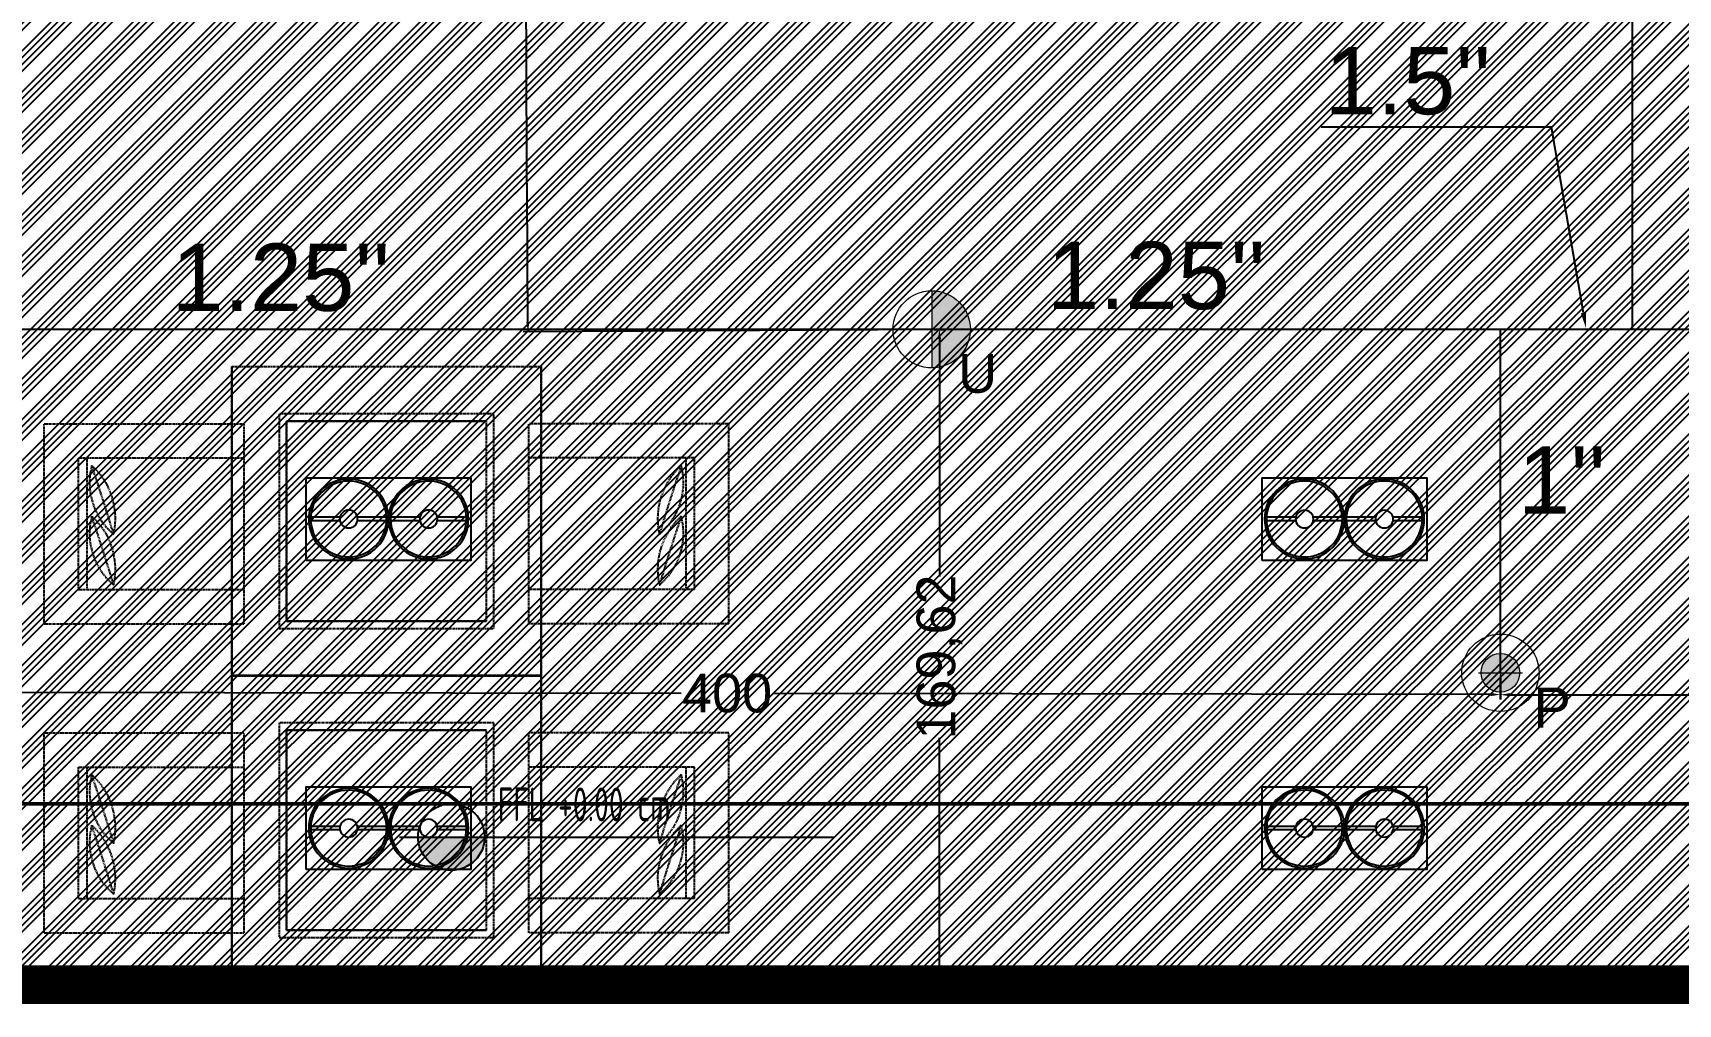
# Model space of a CAD drawing. Extents: x -2975 to 7327, y -1166 to 1029.
# Drawn here: x 145 to 570.5, y -1122.8 to -871.4 of the extents above; entities that cross this region are included whole.
import ezdxf
from ezdxf import colors
from ezdxf.entities.mleader import LeaderData, LeaderLine
from ezdxf.math import Vec2, Vec3

# ---------------------------------------------------------------- set-up
doc = ezdxf.new("R2010")
doc.units = 0
doc.set_wipeout_variables(frame=1)
doc.header["$PDMODE"] = 34
doc.linetypes.add('XR-Mince$0$Anchor Stor (Ground Floor Plan ) Xref$2$Retail Building ( Ground Floor ) Xref$0$HIDDEN', pattern=[0.375, 0.25, -0.125])
doc.linetypes.add('XR-Mince$0$LOWER LEVEL GROUND FLOOR$0$DASHDOT', pattern=[25.4, 12.7, -6.35, 0, -6.35])
doc.layers.add('13032-XFF-L02$0$F-SPRN-STAN', color=245, linetype='Continuous', lineweight=50)
doc.layers.add('E-L-TEXT', color=7, linetype='Continuous', lineweight=13)
for name, color, linetype in [('E-TEXT-LIGHTING', 7, 'Continuous'), ('fire fighting', 1, 'Continuous'), ('M-FIRE FIGHTING-1.5 INCH', 1, 'Continuous'), ('M-FIRE FIGHTING-2 INCH', 1, 'Continuous'), ('XR-Mince$0$A-SYMB-LEVL', 8, 'Continuous'), ('XR-Mince$0$ceiling', 149, 'Continuous'), ('XR-Mince$0$fur dashed', 15, 'XR-Mince$0$Anchor Stor (Ground Floor Plan ) Xref$2$Retail Building ( Ground Floor ) Xref$0$HIDDEN'), ('XR-Mince$0$lease line', 8, 'Continuous'), ('XR-Mince$0$lighting unit', 4, 'Continuous'), ('XR-Mince$0$TEXT', 8, 'Continuous')]:
    doc.layers.add(name, color=color, linetype=linetype)
doc.styles.get("Standard").update_dxf_attribs({"font": 'arial.ttf'})
doc.styles.add('XR-Mince$0$T25-50', font='architxt.shx', dxfattribs={"width": 0.75, "height": 12.5})
doc.dimstyles.new('ISO-25', dxfattribs={"dimtxt": 10, "dimasz": 2.5, "dimexe": 1.25, "dimexo": 0.625, "dimtad": 0, "dimtxsty": 'Standard', "dimcen": 2.5, "dimadec": 0, "dimazin": 0, "dimtfac": 1, "dimtix": 1, "dimtmove": 0, "dimatfit": 3, "dimfxl": 1, "dimarcsym": 0})

# ---------------------------------------------------------------- blocks, each defined once
blk = doc.blocks.new('XR-Mince$0$fur')
at = {"layer": 'XR-Mince$0$fur dashed', "extrusion": (4.015e-13, -6.47408e-06, 1)}
for p, q in [((-13373.29, -22129.2, 0), (-13373.29, -22049.2, 0)), ((-13373.29, -22049.2, 0), (-13373.29, -22129.2, 0)), ((-13373.29, -22129.2, 0), (-13373.29, -22049.2, 0)), ((-13373.29, -22129.2, 0), (-13373.29, -22049.2, 0)), ((-13373.29, -22049.2, 0), (-13373.29, -22129.2, 0)), ((-13373.29, -22129.2, 0), (-13373.29, -22049.2, 0)), ((-13373.29, -22049.21), (-13373.29, -22129.21, 0)), ((-13373.29, -22049.21), (-13373.29, -22129.21, 0)), ((-13373.29, -22129.21, 0), (-13373.29, -22049.21)), ((-13373.29, -22049.21), (-13373.29, -22129.21, 0)), ((-13373.29, -22049.21), (-13373.29, -22129.21, 0)), ((-13373.29, -22129.21, 0), (-13373.29, -22049.21)), ((-13293.29, -22049.2, 0), (-13293.29, -22129.2, 0)), ((-13293.29, -22129.2, 0), (-13293.29, -22049.2, 0)), ((-13293.29, -22049.2, 0), (-13293.29, -22129.2, 0)), ((-13293.29, -22129.2, 0), (-13293.29, -22049.2, 0)), ((-13293.29, -22049.21), (-13293.29, -22129.21, 0)), ((-13293.29, -22049.21), (-13293.29, -22129.21, 0)), ((-13293.29, -22129.21, 0), (-13293.29, -22049.21)), ((-13293.29, -22049.21), (-13293.29, -22129.21, 0)), ((-13293.29, -22049.21), (-13293.29, -22129.21, 0)), ((-13293.29, -22129.21, 0), (-13293.29, -22049.21)), ((-13359.17, -22063.32, 0), (-13307.41, -22063.32, 0)), ((-13359.17, -22115.08, 0), (-13359.17, -22063.32, 0)), ((-13359.17, -22063.32, 0), (-13307.41, -22063.32, 0)), ((-13359.17, -22115.08, 0), (-13359.17, -22063.32, 0)), ((-13307.41, -22115.08, 0), (-13307.41, -22063.32, 0)), ((-13307.41, -22115.08, 0), (-13307.41, -22063.32, 0)), ((-13307.41, -22115.08, 0), (-13359.17, -22115.08, 0)), ((-13307.41, -22115.08, 0), (-13359.17, -22115.08, 0)), ((-13293.29, -22129.2, 0), (-13373.29, -22129.2, 0)), ((-13373.29, -22209.2, 0), (-13373.29, -22129.2, 0)), ((-13373.29, -22129.2, 0), (-13373.29, -22209.2, 0)), ((-13373.29, -22209.2, 0), (-13373.29, -22129.2, 0)), ((-13293.29, -22129.2, 0), (-13373.29, -22129.2, 0)), ((-13373.29, -22209.2, 0), (-13373.29, -22129.2, 0)), ((-13373.29, -22129.2, 0), (-13373.29, -22209.2, 0)), ((-13373.29, -22209.2, 0), (-13373.29, -22129.2, 0)), ((-13373.29, -22129.21), (-13373.29, -22209.21, 0)), ((-13373.29, -22129.21), (-13373.29, -22209.21, 0)), ((-13373.29, -22209.21, 0), (-13373.29, -22129.21)), ((-13373.29, -22129.21), (-13373.29, -22209.21, 0)), ((-13373.29, -22129.21), (-13373.29, -22209.21, 0)), ((-13373.29, -22209.21, 0), (-13373.29, -22129.21)), ((-13293.29, -22129.2, 0), (-13293.29, -22209.2, 0)), ((-13293.29, -22209.2, 0), (-13293.29, -22129.2, 0)), ((-13293.29, -22129.2, 0), (-13293.29, -22209.2, 0)), ((-13293.29, -22209.2, 0), (-13293.29, -22129.2, 0)), ((-13293.29, -22129.21), (-13293.29, -22209.21, 0)), ((-13293.29, -22129.21), (-13293.29, -22209.21, 0)), ((-13293.29, -22209.21, 0), (-13293.29, -22129.21)), ((-13293.29, -22129.21), (-13293.29, -22209.21, 0)), ((-13293.29, -22129.21), (-13293.29, -22209.21, 0)), ((-13293.29, -22209.21, 0), (-13293.29, -22129.21)), ((-13359.17, -22143.32, 0), (-13307.41, -22143.32, 0)), ((-13359.17, -22195.08, 0), (-13359.17, -22143.32, 0)), ((-13359.17, -22143.32, 0), (-13307.41, -22143.32, 0)), ((-13359.17, -22195.08, 0), (-13359.17, -22143.32, 0)), ((-13307.41, -22195.08, 0), (-13307.41, -22143.32, 0)), ((-13307.41, -22195.08, 0), (-13307.41, -22143.32, 0)), ((-13307.41, -22195.08, 0), (-13359.17, -22195.08, 0)), ((-13307.41, -22195.08, 0), (-13359.17, -22195.08, 0)), ((-13293.29, -22209.2, 0), (-13373.29, -22209.2, 0)), ((-13293.29, -22209.2, 0), (-13373.29, -22209.2, 0))]:
    blk.add_line(p, q, dxfattribs=at)
at = {"layer": 'XR-Mince$0$fur dashed'}
for p, q in [((-13373.29, -22049.21), (-13293.29, -22049.2)), ((-13305.53, -22061.43, 0), (-13361.06, -22061.43, 0)), ((-13361.06, -22061.43, 0), (-13361.06, -22116.96, 0)), ((-13307.41, -22063.32, 0), (-13359.17, -22063.32, 0)), ((-13359.17, -22063.32, 0), (-13359.17, -22115.08, 0)), ((-13307.41, -22115.08, 0), (-13307.41, -22063.32, 0)), ((-13305.53, -22116.96, 0), (-13305.53, -22061.43, 0)), ((-13361.06, -22116.96, 0), (-13305.53, -22116.96, 0)), ((-13359.17, -22115.08, 0), (-13307.41, -22115.08, 0)), ((-13373.29, -22129.21), (-13293.29, -22129.2)), ((-13305.53, -22141.43, 0), (-13361.06, -22141.43, 0)), ((-13361.06, -22141.43, 0), (-13361.06, -22196.96, 0)), ((-13307.41, -22143.32, 0), (-13359.17, -22143.32, 0)), ((-13359.17, -22143.32, 0), (-13359.17, -22195.08, 0)), ((-13307.41, -22195.08, 0), (-13307.41, -22143.32, 0)), ((-13305.53, -22196.96, 0), (-13305.53, -22141.43, 0)), ((-13359.17, -22195.08, 0), (-13307.41, -22195.08, 0)), ((-13361.06, -22196.96, 0), (-13305.53, -22196.96, 0))]:
    blk.add_line(p, q, dxfattribs=at)
at = {"layer": 'XR-Mince$0$fur dashed', "extrusion": (6.47408e-06, -1.58569e-21, 1)}
for p, q in [((-13373.29, -22129.21), (-13373.29, -22049.21)), ((-13373.29, -22129.21), (-13373.29, -22049.21)), ((-13293.29, -22049.21, 0), (-13293.29, -22129.21, 0)), ((-13293.29, -22049.21, 0), (-13293.29, -22129.21, 0)), ((-13296.49, -22115.76, 0), (-13296.49, -22064, 0)), ((-13244.72, -22064, 0), (-13296.49, -22064, 0)), ((-13296.49, -22115.76, 0), (-13296.49, -22064, 0)), ((-13244.72, -22064, 0), (-13296.49, -22064, 0)), ((-13244.72, -22115.76, 0), (-13244.72, -22064, 0)), ((-13244.72, -22115.76, 0), (-13244.72, -22064, 0)), ((-13253.6, -22072.87, 0), (-13296.49, -22072.87, 0)), ((-13253.6, -22072.87, 0), (-13296.49, -22072.87, 0)), ((-13255.82, -22106.89, 0), (-13255.82, -22072.87, 0)), ((-13255.82, -22106.89, 0), (-13255.82, -22072.87, 0)), ((-13253.6, -22106.89, 0), (-13253.6, -22072.87, 0)), ((-13253.6, -22106.89, 0), (-13253.6, -22072.87, 0)), ((-13253.6, -22106.89, 0), (-13296.49, -22106.89, 0)), ((-13253.6, -22106.89, 0), (-13296.49, -22106.89, 0)), ((-13244.72, -22115.76, 0), (-13296.49, -22115.76, 0)), ((-13244.72, -22115.76, 0), (-13296.49, -22115.76, 0)), ((-13373.29, -22129.21), (-13293.29, -22129.21, 0)), ((-13293.29, -22129.21, 0), (-13373.29, -22129.21)), ((-13373.29, -22209.21), (-13373.29, -22129.21)), ((-13373.29, -22129.21), (-13293.29, -22129.21, 0)), ((-13293.29, -22129.21, 0), (-13373.29, -22129.21)), ((-13373.29, -22209.21), (-13373.29, -22129.21)), ((-13373.28, -22129.2, 0), (-13293.28, -22129.2, 0)), ((-13293.28, -22129.2, 0), (-13373.28, -22129.2, 0)), ((-13373.28, -22129.2, 0), (-13293.28, -22129.2, 0)), ((-13293.28, -22129.2, 0), (-13373.28, -22129.2, 0)), ((-13373.27, -22129.2, 0), (-13293.27, -22129.2, 0)), ((-13373.27, -22129.2, 0), (-13293.27, -22129.2, 0)), ((-13293.27, -22129.2, 0), (-13373.27, -22129.2, 0)), ((-13373.27, -22129.2, 0), (-13293.27, -22129.2, 0)), ((-13373.27, -22129.2, 0), (-13293.27, -22129.2, 0)), ((-13293.27, -22129.2, 0), (-13373.27, -22129.2, 0)), ((-13293.29, -22129.21, 0), (-13293.29, -22209.21, 0)), ((-13293.29, -22129.21, 0), (-13293.29, -22209.21, 0)), ((-13296.49, -22195.76, 0), (-13296.49, -22144, 0)), ((-13244.72, -22144, 0), (-13296.49, -22144, 0)), ((-13296.49, -22195.76, 0), (-13296.49, -22144, 0)), ((-13244.72, -22144, 0), (-13296.49, -22144, 0)), ((-13244.72, -22195.76, 0), (-13244.72, -22144, 0)), ((-13244.72, -22195.76, 0), (-13244.72, -22144, 0)), ((-13253.6, -22152.87, 0), (-13296.49, -22152.87, 0)), ((-13253.6, -22152.87, 0), (-13296.49, -22152.87, 0)), ((-13255.82, -22186.89, 0), (-13255.82, -22152.87, 0)), ((-13255.82, -22186.89, 0), (-13255.82, -22152.87, 0)), ((-13253.6, -22186.89, 0), (-13253.6, -22152.87, 0)), ((-13253.6, -22186.89, 0), (-13253.6, -22152.87, 0)), ((-13253.6, -22186.89, 0), (-13296.49, -22186.89, 0)), ((-13253.6, -22186.89, 0), (-13296.49, -22186.89, 0)), ((-13244.72, -22195.76, 0), (-13296.49, -22195.76, 0)), ((-13244.72, -22195.76, 0), (-13296.49, -22195.76, 0)), ((-13373.29, -22209.21), (-13293.29, -22209.21, 0)), ((-13293.29, -22209.21, 0), (-13373.29, -22209.21)), ((-13373.29, -22209.21), (-13293.29, -22209.21, 0)), ((-13293.29, -22209.21, 0), (-13373.29, -22209.21)), ((-13373.28, -22209.2, 0), (-13293.28, -22209.2, 0)), ((-13293.28, -22209.2, 0), (-13373.28, -22209.2, 0)), ((-13373.28, -22209.2, 0), (-13293.28, -22209.2, 0)), ((-13293.28, -22209.2, 0), (-13373.28, -22209.2, 0)), ((-13373.27, -22209.2, 0), (-13293.27, -22209.2, 0)), ((-13373.27, -22209.2, 0), (-13293.27, -22209.2, 0)), ((-13293.27, -22209.2, 0), (-13373.27, -22209.2, 0)), ((-13373.27, -22209.2, 0), (-13293.27, -22209.2, 0)), ((-13373.27, -22209.2, 0), (-13293.27, -22209.2, 0)), ((-13293.27, -22209.2, 0), (-13373.27, -22209.2, 0))]:
    blk.add_line(p, q, dxfattribs=at)
at = {"layer": 'XR-Mince$0$fur dashed', "extrusion": (-6.47408e-06, -7.92846e-22, 1)}
for p, q in [((-13421.86, -22064, 0), (-13370.09, -22064, 0)), ((-13421.86, -22115.76, 0), (-13421.86, -22064, 0)), ((-13421.86, -22064, 0), (-13370.09, -22064, 0)), ((-13421.86, -22115.76, 0), (-13421.86, -22064, 0)), ((-13370.09, -22115.76, 0), (-13370.09, -22064, 0)), ((-13370.09, -22115.76, 0), (-13370.09, -22064, 0)), ((-13412.98, -22106.89, 0), (-13412.98, -22072.87, 0)), ((-13412.98, -22072.87, 0), (-13370.09, -22072.87, 0)), ((-13412.98, -22106.89, 0), (-13412.98, -22072.87, 0)), ((-13412.98, -22072.87, 0), (-13370.09, -22072.87, 0)), ((-13410.76, -22106.89, 0), (-13410.76, -22072.87, 0)), ((-13410.76, -22106.89, 0), (-13410.76, -22072.87, 0)), ((-13412.98, -22106.89, 0), (-13370.09, -22106.89, 0)), ((-13412.98, -22106.89, 0), (-13370.09, -22106.89, 0)), ((-13421.86, -22115.76, 0), (-13370.09, -22115.76, 0)), ((-13421.86, -22115.76, 0), (-13370.09, -22115.76, 0)), ((-13421.86, -22144, 0), (-13370.09, -22144, 0)), ((-13421.86, -22195.76, 0), (-13421.86, -22144, 0)), ((-13421.86, -22144, 0), (-13370.09, -22144, 0)), ((-13421.86, -22195.76, 0), (-13421.86, -22144, 0)), ((-13370.09, -22195.76, 0), (-13370.09, -22144, 0)), ((-13370.09, -22195.76, 0), (-13370.09, -22144, 0)), ((-13412.98, -22186.89, 0), (-13412.98, -22152.87, 0)), ((-13412.98, -22152.87, 0), (-13370.09, -22152.87, 0)), ((-13412.98, -22186.89, 0), (-13412.98, -22152.87, 0)), ((-13412.98, -22152.87, 0), (-13370.09, -22152.87, 0)), ((-13410.76, -22186.89, 0), (-13410.76, -22152.87, 0)), ((-13410.76, -22186.89, 0), (-13410.76, -22152.87, 0)), ((-13412.98, -22186.89, 0), (-13370.09, -22186.89, 0)), ((-13412.98, -22186.89, 0), (-13370.09, -22186.89, 0)), ((-13421.86, -22195.76, 0), (-13370.09, -22195.76, 0)), ((-13421.86, -22195.76, 0), (-13370.09, -22195.76, 0))]:
    blk.add_line(p, q, dxfattribs=at)
at = {"layer": 'XR-Mince$0$fur dashed'}
for points in [[(-13373.29, -22049.21), (-13293.29, -22049.2)], [(-13373.29, -22129.21), (-13293.29, -22129.2)]]:
    blk.add_lwpolyline(points, dxfattribs=at)
at = {"layer": 'XR-Mince$0$fur dashed', "elevation": 0}
for points in [[(-13305.53, -22116.96), (-13305.53, -22061.43), (-13361.06, -22061.43), (-13361.06, -22116.96)], [(-13307.41, -22115.08), (-13307.41, -22063.32), (-13359.17, -22063.32), (-13359.17, -22115.08)], [(-13305.53, -22196.96), (-13305.53, -22141.43), (-13361.06, -22141.43), (-13361.06, -22196.96)], [(-13307.41, -22195.08), (-13307.41, -22143.32), (-13359.17, -22143.32), (-13359.17, -22195.08)]]:
    blk.add_lwpolyline(points, close=True, dxfattribs=at)
at = {"layer": 'XR-Mince$0$fur dashed', "extrusion": (-6.47408e-06, -7.92846e-22, 1)}
for centre, radius, start, end in [((-13392.71, -22079.27, 0.09), 17.39, 165.1858, 230.1289), ((-13392.71, -22079.27, 0.09), 17.39, 165.1858, 230.1289), ((-13421.89, -22088.56, 0.09), 18.48, 347.3045, 48.0103), ((-13907.41, -22243.11, 0.09), 525.55, 16.6393, 18.6755), ((-13421.89, -22088.56, 0.09), 18.48, 347.3045, 48.0103), ((-13907.41, -22243.11, 0.09), 525.55, 16.6393, 18.6755), ((-13392.71, -22092.39, 0.09), 17.39, 165.1858, 230.1289), ((-13392.71, -22092.39, 0.09), 17.39, 165.1858, 230.1289), ((-13421.89, -22101.67, 0.09), 18.48, 347.3045, 48.0103), ((-13907.41, -22256.22, 0.09), 525.55, 16.6393, 18.6755), ((-13421.89, -22101.67, 0.09), 18.48, 347.3045, 48.0103), ((-13907.41, -22256.22, 0.09), 525.55, 16.6393, 18.6755), ((-13392.71, -22159.27, 0.09), 17.39, 165.1858, 230.1289), ((-13392.71, -22159.27, 0.09), 17.39, 165.1858, 230.1289), ((-13421.89, -22168.56, 0.09), 18.48, 347.3045, 48.0103), ((-13907.41, -22323.11, 0.09), 525.55, 16.6393, 18.6755), ((-13421.89, -22168.56, 0.09), 18.48, 347.3045, 48.0103), ((-13907.41, -22323.11, 0.09), 525.55, 16.6393, 18.6755), ((-13392.71, -22172.39, 0.09), 17.39, 165.1858, 230.1289), ((-13392.71, -22172.39, 0.09), 17.39, 165.1858, 230.1289), ((-13421.89, -22181.67, 0.09), 18.48, 347.3045, 48.0103), ((-13907.41, -22336.22, 0.09), 525.55, 16.6393, 18.6755), ((-13421.89, -22181.67, 0.09), 18.48, 347.3045, 48.0103), ((-13907.41, -22336.22, 0.09), 525.55, 16.6393, 18.6755)]:
    blk.add_arc(centre, radius, start, end, dxfattribs=at)
at = {"layer": 'XR-Mince$0$fur dashed', "extrusion": (6.47408e-06, -1.58569e-21, 1)}
for centre, radius, start, end in [((-13244.69, -22088.56, -0.09), 18.48, 131.9897, 192.6955), ((-13244.69, -22088.56, -0.09), 18.48, 131.9897, 192.6955), ((-13273.87, -22079.27, -0.09), 17.39, 309.8711, 14.8142), ((-12759.17, -22243.11, -0.09), 525.55, 161.3245, 163.3607), ((-13273.87, -22079.27, -0.09), 17.39, 309.8711, 14.8142), ((-12759.17, -22243.11, -0.09), 525.55, 161.3245, 163.3607), ((-13244.69, -22101.67, -0.09), 18.48, 131.9897, 192.6955), ((-13244.69, -22101.67, -0.09), 18.48, 131.9897, 192.6955), ((-13273.87, -22092.39, -0.09), 17.39, 309.8711, 14.8142), ((-12759.17, -22256.22, -0.09), 525.55, 161.3245, 163.3607), ((-13273.87, -22092.39, -0.09), 17.39, 309.8711, 14.8142), ((-12759.17, -22256.22, -0.09), 525.55, 161.3245, 163.3607), ((-13244.69, -22168.56, -0.09), 18.48, 131.9897, 192.6955), ((-13244.69, -22168.56, -0.09), 18.48, 131.9897, 192.6955), ((-13273.87, -22159.27, -0.09), 17.39, 309.8711, 14.8142), ((-12759.17, -22323.11, -0.09), 525.55, 161.3245, 163.3607), ((-13273.87, -22159.27, -0.09), 17.39, 309.8711, 14.8142), ((-12759.17, -22323.11, -0.09), 525.55, 161.3245, 163.3607), ((-13244.69, -22181.67, -0.09), 18.48, 131.9897, 192.6955), ((-13244.69, -22181.67, -0.09), 18.48, 131.9897, 192.6955), ((-13273.87, -22172.39, -0.09), 17.39, 309.8711, 14.8142), ((-12759.17, -22336.22, -0.09), 525.55, 161.3245, 163.3607), ((-13273.87, -22172.39, -0.09), 17.39, 309.8711, 14.8142), ((-12759.17, -22336.22, -0.09), 525.55, 161.3245, 163.3607)]:
    blk.add_arc(centre, radius, start, end, dxfattribs=at)
blk = doc.blocks.new('XR-Mince$0$light schedule$0$LEGEND$0$minigrid in trimless 2')
at = {"layer": 'XR-Mince$0$lighting unit'}
for p, q in [((-0.23, 9.77), (-0.23, 6.11)), ((0.27, 6.1), (0.27, 9.77)), ((-0.23, 3.93), (-0.23, 0.25)), ((0.27, 0.25), (0.27, 3.93)), ((-0.23, -0.27), (-0.23, -3.93)), ((0.27, -3.93), (0.27, -0.27)), ((-0.23, -6.11), (-0.23, -9.79)), ((0.27, -9.79), (0.27, -6.1))]:
    blk.add_line(p, q, dxfattribs=at)
blk.add_lwpolyline([(-5.2, -10.35), (5.2, -10.35), (5.2, 10.35), (-5.2, 10.35)], close=True, dxfattribs=at)
for centre, radius in [((0, 5.02), 5.02), ((0.01, 5.01), 4.77), ((0, 5.02), 1.12), ((0, -5.02), 5.02), ((0.01, -5.03), 4.77), ((0, -5.02), 1.12)]:
    blk.add_circle(centre, radius, dxfattribs=at)
blk = doc.blocks.new('XR-Mince$0$lighting')
at = {"layer": 'XR-Mince$0$ceiling', "color": 200, "xscale": -2.058, "yscale": 2.058, "zscale": 2.058, "rotation": 270}
for p in [(-3332.74, -22088.67, 0), (-3085.53, -22088.68, 0), (-3332.74, -22168.67, 0), (-3085.51, -22168.67, 0)]:
    blk.add_blockref('XR-Mince$0$light schedule$0$LEGEND$0$minigrid in trimless 2', p, dxfattribs=at)
blk = doc.blocks.new('XR-Mince$0$ceiling')
at = {"linetype": 'Continuous'}
blk.add_wipeout([(-8295.32, -16959.21), (-7923.22, -16959.21), (-7918.14, -17009.21), (-8300.4, -17009.21)], dxfattribs=at).dxf.layer = 'XR-Mince$0$ceiling'
at = {"layer": 'XR-Mince$0$ceiling', "linetype": 'Continuous'}
h = blk.add_hatch(dxfattribs=at)
h.set_pattern_fill('ANSI34', color=256, scale=10)
h.set_pattern_definition([(45, (0, 0), (-5.303301, 5.303301), []), (45, (1.768, 0), (-5.303301, 5.303301), []), (45, (3.5355, 0), (-5.303301, 5.303301), []), (45, (5.303, 0), (-5.303301, 5.303301), [])])
h.paths.add_polyline_path([(-7433.02, -17009.21), (-7433.02, -17209.21), (-8653.51, -17209.21), (-8653.51, -16463.71), (-8494.7, -16463.71), (-8494.7, -16738.71), (-8524.7, -16738.71), (-8524.7, -16918.71), (-8494.7, -16918.71), (-8494.7, -16959.21), (-7433.02, -16959.21)])
blk.add_lwpolyline([(-7433.02, -17009.21), (-7433.02, -17209.21), (-8653.51, -17209.21), (-8653.51, -16463.71), (-8494.7, -16463.71), (-8494.7, -16738.71), (-8524.7, -16738.71), (-8524.7, -16918.71), (-8494.7, -16918.71), (-8494.7, -16959.21), (-7433.02, -16959.21)], close=True, dxfattribs=at)
blk = doc.blocks.new('XR-Mince')
at = {"layer": 'XR-Mince$0$A-SYMB-LEVL', "ltscale": 100}
h = blk.add_hatch(color=256, dxfattribs=at)
h.dxf.hatch_style = 1
h.set_gradient(color1=(0, 0, 255), color2=(132, 132, 132), tint=1, name='CURVED')
h.paths.add_polyline_path([(253.21, -1079.55), (244.6, -1079.55, 0.414214), (253.21, -1088.16)])
h.paths.add_polyline_path([(261.82, -1079.55), (253.21, -1079.55), (253.21, -1088.16, 0.414214)])
blk.add_line((239.79, -1079.55), (352.08, -1079.55), dxfattribs=at)
blk.add_circle((253.21, -1079.55), 8.61, dxfattribs=at)
at = {"layer": 'XR-Mince$0$lease line', "linetype": 'XR-Mince$0$LOWER LEVEL GROUND FLOOR$0$DASHDOT', "ltscale": 0.5, "const_width": 10}
blk.add_lwpolyline([(-83.78, -1117.79), (-83.78, -352.29), (-74.97, -352.29), (-74.97, 937.71), (846.03, 937.71), (846.53, 894.31), (1185.03, 894.72), (1185.03, -1117.79), (-83.78, -1117.79)], dxfattribs=at)
at = {"layer": 'XR-Mince$0$fur dashed', "linetype": 'Continuous'}
blk.add_blockref('XR-Mince$0$fur', (13569.73, 21091.42), dxfattribs=at)
at = {"layer": 'XR-Mince$0$lighting unit', "linetype": 'Continuous'}
blk.add_blockref('XR-Mince$0$lighting', (3569.73, 21091.42), dxfattribs=at)
at = {"layer": 'XR-Mince$0$TEXT', "ltscale": 100, "style": 'XR-Mince$0$T25-50', "width": 0.75}
blk.add_text('FFL +0.00 cm ', height=8.75, dxfattribs=at).set_placement((265.22, -1075.48))
at = {"layer": 'XR-Mince$0$ceiling', "linetype": 'Continuous'}
blk.add_blockref('XR-Mince$0$ceiling', (8569.73, 16091.42), dxfattribs=at)
blk = doc.blocks.new('A$C00F82D9D')
at = {"layer": '13032-XFF-L02$0$F-SPRN-STAN', "color": 253}
blk.add_line((-15034.7, -10500), (-15034.7, 1210), dxfattribs=at)
blk = doc.blocks.new('upright')
at = {"layer": 'E-L-TEXT', "lineweight": 13}
h = blk.add_hatch(color=1, dxfattribs=at)
h.dxf.hatch_style = 1
h.set_gradient(color1=(255, 255, 0), color2=(255, 0, 0), tint=1, name='CYLINDER')
h.paths.add_polyline_path([(-33011550.8, 36709773.7), (-33011550.8, 36709573.7, 0.414214), (-33011450.8, 36709673.7, 0.414214)])
at = {"layer": 'E-L-TEXT', "color": 2, "lineweight": 13}
blk.add_line((-33011550.8, 36709773.7), (-33011550.8, 36709573.7), dxfattribs=at)
at = {"layer": 'E-L-TEXT', "color": 1, "lineweight": 13}
blk.add_circle((-33011550.8, 36709673.7), 100, dxfattribs=at)
at = {"color": 3}
blk.add_text('U', height=100, dxfattribs=at).set_placement((-33011482.3, 36709509.5))
blk = doc.blocks.new('pendent sprinkler')
at = {"layer": 'E-L-TEXT', "lineweight": 13}
h = blk.add_hatch(color=1, dxfattribs=at)
h.dxf.hatch_style = 1
h.set_gradient(color1=(255, 0, 0), color2=(0, 255, 0), name='SPHERICAL')
h.paths.add_polyline_path([(-33041208.9, 36644689.2, 1), (-33041258.9, 36644689.2, 1)])
at = {"layer": 'E-L-TEXT', "color": 1, "lineweight": 13}
for p, q in [((-33041233.9, 36644717.6), (-33041233.9, 36644660.8)), ((-33041262.3, 36644689.2), (-33041205.5, 36644689.2))]:
    blk.add_line(p, q, dxfattribs=at)
for radius in [50, 25]:
    blk.add_circle((-33041233.9, 36644689.2), radius, dxfattribs=at)
at = {"color": 3, "lineweight": 13}
blk.add_text('P', height=52.1, dxfattribs=at).set_placement((-33041191.2, 36644618))
blk = doc.blocks.new('A$C0CA31A34')
at = {"layer": 'E-L-TEXT', "color": 1, "lineweight": 13, "xscale": 0.2, "yscale": 0.2, "zscale": 0.2}
blk.add_blockref('pendent sprinkler', (6608246.79, -7328937.84), dxfattribs=at)
blk = doc.blocks.new('*D122')
at = {"layer": 'Defpoints', "color": 0, "transparency": 16777216}
for p in [(524.54, -1037.04, 0), (924.54, -1037.04, 0), (524.54, -1042.72)]:
    blk.add_point(p, dxfattribs=at)
at = {"layer": 'M-FIRE FIGHTING-2 INCH', "color": 0, "lineweight": -2, "transparency": 16777216}
for p, q in [((524.54, -1037.67), (524.54, -1043.97)), ((924.54, -1037.67), (924.54, -1043.97)), ((527.04, -1042.72), (712.68, -1042.72)), ((922.04, -1042.72), (736.39, -1042.72))]:
    blk.add_line(p, q, dxfattribs=at)
at = {"layer": 'M-FIRE FIGHTING-2 INCH', "color": 0, "transparency": 16777216}
for points in [[(527.04, -1042.3), (527.04, -1043.13), (524.54, -1042.72)], [(922.04, -1042.3), (922.04, -1043.13), (924.54, -1042.72)]]:
    blk.add_solid(points, dxfattribs=at)
at = {"layer": 'M-FIRE FIGHTING-2 INCH', "color": 0, "transparency": 16777216, "insert": (724.54, -1042.72), "char_height": 10, "attachment_point": 5, "rotation": 360}
blk.add_mtext('400', dxfattribs=at)
blk = doc.blocks.new('*D123')
at = {"layer": 'Defpoints', "color": 0, "transparency": 16777216}
for p in [(124.54, -1037.03, 0), (524.54, -1037.67), (124.53, -1042.03)]:
    blk.add_point(p, dxfattribs=at)
at = {"layer": 'M-FIRE FIGHTING-2 INCH', "color": 0, "lineweight": -2, "transparency": 16777216}
for p, q in [((124.53, -1037.65), (124.53, -1043.28)), ((524.53, -1038.29), (524.53, -1043.92)), ((127.03, -1042.03), (312.67, -1042.33)), ((522.03, -1042.66), (336.38, -1042.37))]:
    blk.add_line(p, q, dxfattribs=at)
at = {"layer": 'M-FIRE FIGHTING-2 INCH', "color": 0, "transparency": 16777216}
for points in [[(127.03, -1041.61), (127.03, -1042.45), (124.53, -1042.03)], [(522.03, -1042.25), (522.03, -1043.08), (524.53, -1042.67)]]:
    blk.add_solid(points, dxfattribs=at)
at = {"layer": 'M-FIRE FIGHTING-2 INCH', "color": 0, "transparency": 16777216, "insert": (324.53, -1042.35), "char_height": 10, "attachment_point": 5, "rotation": 359.908}
blk.add_mtext('400', dxfattribs=at)
blk = doc.blocks.new('*D126')
at = {"layer": 'Defpoints', "color": 0, "transparency": 16777216}
for p in [(377.44, -948.16), (377.44, -1117.79), (379.46, -1117.79)]:
    blk.add_point(p, dxfattribs=at)
at = {"layer": 'M-FIRE FIGHTING-2 INCH', "color": 0, "lineweight": -2, "transparency": 16777216}
for p, q in [((378.07, -948.16), (380.71, -948.16)), ((379.46, -950.66), (379.46, -1012.11)), ((379.46, -1115.29), (379.46, -1053.83)), ((378.07, -1117.79), (380.71, -1117.79))]:
    blk.add_line(p, q, dxfattribs=at)
at = {"layer": 'M-FIRE FIGHTING-2 INCH', "color": 0, "transparency": 16777216}
for points in [[(379.04, -950.66), (379.87, -950.66), (379.46, -948.16)], [(379.04, -1115.29), (379.87, -1115.29), (379.46, -1117.79)]]:
    blk.add_solid(points, dxfattribs=at)
at = {"layer": 'M-FIRE FIGHTING-2 INCH', "color": 0, "transparency": 16777216, "insert": (379.46, -1032.97), "char_height": 10, "attachment_point": 5, "rotation": 90}
blk.add_mtext('169,62', dxfattribs=at)
blk = doc.blocks.new('*D131')
at = {"layer": 'Defpoints', "color": 0, "transparency": 16777216}
for p in [(271.07, -609.52), (377.44, -608.91), (379.39, -948.16)]:
    blk.add_point(p, dxfattribs=at)
at = {"layer": 'M-FIRE FIGHTING-2 INCH', "color": 0, "lineweight": -2, "transparency": 16777216}
for p, q in [((376.82, -608.91), (269.82, -609.53)), ((271.09, -612.02), (271.92, -757.77)), ((273, -946.27), (272.17, -800.52)), ((378.76, -948.16), (271.77, -948.78))]:
    blk.add_line(p, q, dxfattribs=at)
at = {"layer": 'M-FIRE FIGHTING-2 INCH', "color": 0, "transparency": 16777216}
for points in [[(271.51, -612.02), (270.67, -612.02), (271.07, -609.52)], [(273.42, -946.27), (272.59, -946.27), (273.02, -948.77)]]:
    blk.add_solid(points, dxfattribs=at)
at = {"layer": 'M-FIRE FIGHTING-2 INCH', "color": 0, "transparency": 16777216, "insert": (272.05, -779.15), "char_height": 10, "attachment_point": 5, "rotation": 270.3284}
blk.add_mtext('339,26', dxfattribs=at)

msp = doc.modelspace()

# ---------------------------------------------------------------- block references
at = {"layer": 'E-TEXT-LIGHTING'}
msp.add_blockref('XR-Mince', (0, 0), dxfattribs=at)

# ---------------------------------------------------------------- next in the draw order: linework, layer by layer
at = {"layer": 'M-FIRE FIGHTING-1.5 INCH'}
for p, q in [((558.667, 502.458), (558.667, -948.161)), ((993.61, -948.161), (70.014, -948.161)), ((524.535, -1037.035), (524.535, -948.161))]:
    msp.add_line(p, q, dxfattribs=at)

# ---------------------------------------------------------------- next in the draw order: block references
at = {"layer": 'fire fighting', "color": 1, "lineweight": 13, "xscale": 0.1, "yscale": 0.1, "zscale": 0.1}
msp.add_blockref('upright', (3301532.527, -3671915.526), dxfattribs=at)
at = {"layer": 'fire fighting', "color": 1}
msp.add_blockref('A$C0CA31A34', (524.535, -1037.035, -0.001), dxfattribs=at)
msp.add_blockref('A$C0CA31A34', (524.535, -1037.035, -0.001), dxfattribs=at)
at = {"layer": 'M-FIRE FIGHTING-1.5 INCH', "xscale": 0.1, "yscale": 0.1, "zscale": 0.1, "rotation": 90}
msp.add_blockref('A$C00F82D9D', (135, 432.543), dxfattribs=at)

# ---------------------------------------------------------------- next in the draw order: texts
at = {"layer": 'M-FIRE FIGHTING-1.5 INCH', "color": 2, "linetype": 'Continuous'}
for s, p in [("1.5''", (479.085, -892.495)), ("1.25''", (180.814, -943.374)), ("1.25''", (407.273, -942.915)), ("1''", (529.09, -995.874))]:
    msp.add_text(s, height=17.4111, dxfattribs=at).set_placement(p)

# ---------------------------------------------------------------- next in the draw order: dimensions: what is measured, and where the dimension line sits
at = {"layer": 'M-FIRE FIGHTING-2 INCH', "color": 32, "true_color": 0xcd6928}
for p1, p2, distance, picture, middle in [((379.387, -948.161), (377.442, -608.911), 106.37, '*D131', (272.047, -779.145)), ((524.535, -1037.668), (124.535, -1037.026, -0.001), 5, '*D123', (324.527, -1042.347)), ((924.535, -1037.043, -0.001), (524.535, -1037.043, -0.001), 5.672, '*D122', (724.535, -1042.715))]:
    dim = msp.add_aligned_dim(p1=p1, p2=p2, distance=distance, dimstyle='ISO-25', dxfattribs=at)
    dim.commit()
    dim.dimension.update_dxf_attribs({"geometry": picture, "text_midpoint": middle})
dim = msp.add_linear_dim(base=(379.456630769, -1117.785668506), p1=(377.442242139, -948.160668507), p2=(377.442242139, -1117.785668506), angle=90, dimstyle='ISO-25', dxfattribs=at)
dim.commit()
dim.dimension.update_dxf_attribs({"geometry": '*D126', "text_midpoint": (379.456630769, -1032.973168507)})

# ---------------------------------------------------------------- next in the draw order: leaders
at = {"layer": 'M-FIRE FIGHTING-1.5 INCH'}
ml = msp.add_multileader_mtext('Standard', dxfattribs=at)
ml.set_content('', color=256)
ml.set_leader_properties()
ml.build(insert=Vec2(0, 0))
ctx = ml.context
ctx.base_point, ctx.plane_origin = Vec3(474.179, -895.799), Vec3(546.687, -947.841)
ctx.text_align_type = 2
notes = []
notes.append((ctx, [(0, (1, 1, 0), (537.759, -895.799), (-1, 0), 59.579, [(0, [(546.687, -947.841)], 0, [])])]))
ctx.mtext.insert, ctx.mtext.alignment, ctx.mtext.flow_direction = Vec3(476.179, -893.799), 3, 5
for ctx, leaders in notes:
    for number, flags, end, landing, length, lines in leaders:
        leader = LeaderData()
        leader.index, (leader.has_last_leader_line, leader.has_dogleg_vector, leader.attachment_direction) = number, flags
        leader.last_leader_point, leader.dogleg_vector, leader.dogleg_length = Vec3(end), Vec3(landing), length
        for number, points, colour, breaks in lines:
            line = LeaderLine()
            line.index, line.vertices, line.color, line.breaks = number, Vec3.list(points), colors.encode_raw_color(colour), breaks
            leader.lines.append(line)
        ctx.leaders.append(leader)

doc.saveas('drawing.dxf')
